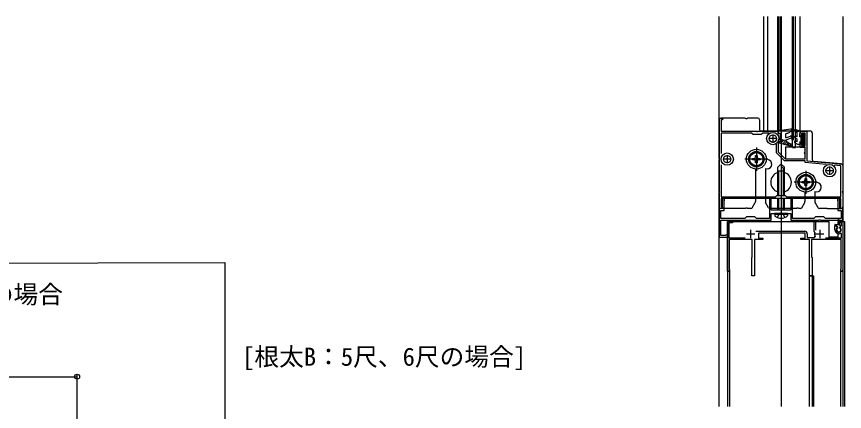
# Model space of a CAD drawing. Units: millimetres, scale not verified. Extents: x -875 to 875, y -1300 to 1294.
# Drawn here: x 21 to 524, y -112 to 128 of the extents above; entities that cross this region are included whole.
import ezdxf
from ezdxf.enums import TextEntityAlignment as Align

# ---------------------------------------------------------------- set-up
doc = ezdxf.new("R2010")
doc.units = ezdxf.units.MM
doc.header["$LTSCALE"] = 8
for name, color, linetype in [('0-2_USER1', 3, 'Continuous'), ('0-3_YKK_11', 7, 'Continuous'), ('0-4_YKK_12', 2, 'Continuous'), ('0-5_YKK_13', 4, 'Continuous'), ('0-6_YKK_D', 6, 'Continuous')]:
    doc.layers.add(name, color=color, linetype=linetype)
doc.styles.add('ＭＳ ゴシック', font='')
doc.styles.get('ＭＳ ゴシック').set_extended_font_data('MS Gothic')

msp = doc.modelspace()

# ---------------------------------------------------------------- linework, layer by layer
at = {"layer": '0-2_USER1'}
for p, q in [((499.9, 56.858), (498.4, 56.858)), ((499.6, 50.158), (499.6, 56.958))]:
    msp.add_line(p, q, dxfattribs=at)
msp.add_lwpolyline([(-160.614, -22.097), (147.884, -21.374), (147.884, -373.118), (-160.614, -373.841)], close=True, dxfattribs=at)
at = {"layer": '0-3_YKK_11'}
for p, q in [((480.6, 56.458), (480.6, 51.458)), ((483.1, 53.958), (478.1, 53.958)), ((455.4, 41.458), (450.4, 41.458)), ((452.9, 43.958), (452.9, 38.958)), ((515.1, 36.958), (515.1, 31.958)), ((517.6, 34.458), (512.6, 34.458)), ((469.6, -4.042), (464.6, -4.042)), ((467.1, -1.542), (467.1, -6.542)), ((470.272, -2.342), (500, -2.342)), ((511.6, -4.042), (506.6, -4.042)), ((509.1, -1.542), (509.1, -6.542))]:
    msp.add_line(p, q, dxfattribs=at)
for points in [[(448.1, 11.458), (448.1, 41), (448.22, 41.183), (448.22, 41.733), (448.1, 41.916), (448.1, 66.458), (450.1, 66.458), (450.1, 65.458), (449.2, 65.458), (449.2, 58.458), (470.642, 58.458), (470.825, 58.338), (471.375, 58.338), (471.558, 58.458), (483.6, 58.458), (483.6, 57.258), (485.1, 57.258), (485.1, 53.258), (483.9, 53.258), (483.9, 45.814), (488.055, 41.658), (500.2, 41.658), (500.2, 48.458), (497.2, 48.458), (497.2, 51.458), (498.1, 51.458), (498.1, 49.858), (500.2, 49.858), (500.2, 57.258), (498.1, 57.258), (498.1, 55.458), (497.2, 55.458), (497.2, 58.458), (501.3, 58.458), (501.3, 40.365), (523.1, 38.458), (523.1, 11.458), (521.6, 11.458), (521.6, 12.158), (521.84, 12.452)], [(478.302, 57.358), (474.5, 57.358), (473.6, 56.458), (468.6, 56.458), (467.7, 57.358), (449.2, 57.358), (449.2, 44.906)], [(512.937, 38.243), (500.2, 39.357), (500.2, 40.358), (487.8, 40.358), (482.8, 45.358), (482.8, 50.672)], [(449.2, 38.01), (449.2, 18.558), (482.2, 18.558), (483.1, 19.458), (488.1, 19.458), (489, 18.558), (522, 18.558), (522, 37.45), (517.887, 37.81)], [(521.84, 12.452), (522, 12.648), (522, 17.458), (515.058, 17.458), (514.875, 17.578), (514.325, 17.578), (514.142, 17.458), (486.058, 17.458), (485.875, 17.578), (485.325, 17.578), (485.142, 17.458), (457.058, 17.458), (456.875, 17.578), (456.325, 17.578), (456.142, 17.458), (449.2, 17.458), (449.2, 12.648), (449.36, 12.452), (449.6, 12.158), (449.6, 11.458), (448.1, 11.458)], [(478.6, 17.458), (478.6, 5.458), (470.6, 5.458), (469.6, 6.458), (464.6, 6.458), (463.6, 5.458), (449.1, 5.458), (449.1, 10.258), (451.05, 10.258), (451.05, 14.406), (451.317, 17.458), (450.112, 17.458), (449.85, 14.458), (449.85, 12.216), (449.97, 12.033), (449.85, 11.458), (448.1, 11.458), (448.1, -6.042), (453.1, -6.042), (453.1, -4.542), (452.4, -4.542), (452.104, -4.792), (451.808, -5.042), (449.1, -5.042), (449.1, 4.458)], [(449.1, 4.458), (479.6, 4.458), (479.6, 8.458), (485.142, 8.458), (485.325, 8.578), (485.875, 8.578), (486.058, 8.458), (491.6, 8.458), (491.6, 4.458), (508.642, 4.458), (508.825, 4.578), (509.375, 4.578), (509.558, 4.458), (523.1, 4.458), (523.1, 11.458), (521.35, 11.458), (521.23, 12.033), (521.35, 12.216), (521.35, 14.458), (521.088, 17.458), (519.883, 17.458), (520.15, 14.406), (520.15, 10.258), (522.1, 10.258), (522.1, 5.458), (512.6, 5.458), (511.6, 6.458), (506.6, 6.458), (505.6, 5.458), (492.6, 5.458), (492.6, 17.458), (491.6, 17.458), (491.6, 11.216), (491.72, 11.033), (491.6, 10.458), (479.6, 10.458), (479.48, 11.033), (479.6, 11.216), (479.6, 17.458), (478.6, 17.458)], [(522.05, -25.236), (522.2, -24.976), (522.2, -7.342), (504.1, -7.342), (504.1, -18.042), (504.4, -18.342), (504.4, -29.542), (502.8, -29.542), (502.8, -7.342), (497.7, -7.342), (497.7, -6.642), (500.3, -6.642), (500.3, -3.542), (471.9, -3.542), (471.9, -6.642), (474.5, -6.642), (474.5, -7.342), (469.4, -7.342), (469.4, -29.542), (467.8, -29.542), (467.8, -18.342), (468.1, -18.042), (468.1, -7.342), (454, -7.342), (454, -25.342), (454.2, -25.542), (454.4, -25.742), (454.4, -26.542), (453.1, -26.542), (453.1, 3.458), (456.1, 3.458), (456.1, 2.658), (453.9, 2.658), (453.9, -6.342), (463.814, -6.342)], [(506.061, -3.041), (505.938, -2.694), (505.8, -2.442), (505.8, 3.458), (506.6, 3.458), (506.6, -1.642)], [(518.3, -1.542), (518.3, 0.958), (519.157, 0.958), (519.713, -0.005), (519.644, -0.386)], [(521.556, -0.386), (521.487, -0.005), (522.3, 1.403), (522.3, 2.658), (521.1, 2.658), (521.1, 3.458), (523.1, 3.458), (523.1, -25.842)], [(501.5, -3.842), (501.5, -6.142), (505.927, -6.142), (506.279, -5.553)], [(512.499, -6.342), (522.3, -6.342), (522.3, -3.733), (521.838, -3.48)]]:
    msp.add_lwpolyline(points, dxfattribs=at)
for centre, radius, start, end in [((500, -3.842), 1.5, 0.00001, 89.99999), ((509.1, -4.042), 3.2, 161.76574, 208.17865), ((520.6, -1.542), 2.3, 179.99999, 302.57899), ((520.6, -1.542), 1.5, 129.59406, 50.40594), ((522.4, -25.842), 0.7, 120, 359.99999)]:
    msp.add_arc(centre, radius, start, end, dxfattribs=at)
at = {"layer": '0-4_YKK_12'}
for p, q in [((448.1, 65.958), (448.1, 128.158)), ((475.107, 58.458), (475.107, 128.158)), ((477.607, 58.458), (477.607, 128.158)), ((483.607, 58.458), (483.607, 128.158)), ((485.107, 58.955), (485.107, 128.158)), ((485.6, 128.158), (485.6, -108.921)), ((494.407, 48.458), (494.407, 128.158)), ((497.207, 58.458), (497.207, 128.158)), ((523.1, 128.158), (523.1, 16.458)), ((483.973, 58.458), (475.107, 58.458)), ((492.101, 58.458), (491.36, 58.458)), ((494.053, 58.458), (493.101, 58.458)), ((496.314, 58.458), (494.886, 58.458)), ((497.207, 58.458), (497.177, 58.458)), ((448.1, -108.921), (448.1, 23.958)), ((523.1, 23.958), (523.1, -108.921)), ((453.1, 3.458), (514.6, 3.458)), ((453.1, 3.458), (453.1, -108.921)), ((514.6, 3.458), (514.6, -6.042)), ((520.1, 3.458), (520.1, 1.758)), ((520.1, 3.458), (520.319, 3.458)), ((520.88, 3.458), (524.1, 3.458)), ((524.1, 3.458), (524.1, -108.921)), ((520.1, -3.787), (520.1, -6.042)), ((520.1, -6.042), (514.6, -6.042)), ((453.1, -26.542), (454.4, -26.542)), ((454.4, -26.542), (454.4, -108.921)), ((502.6, -29.542), (502.6, -108.921)), ((502.6, -29.542), (505.3, -29.542)), ((504.5, -29.542), (504.5, -108.921)), ((505.3, -29.542), (505.3, -108.921)), ((521.7, -26.542), (521.7, -108.921)), ((521.7, -26.542), (523.1, -26.542))]:
    msp.add_line(p, q, dxfattribs=at)
at = {"layer": '0-5_YKK_13'}
for p, q in [((483.807, 128.158), (483.801, 57.933)), ((492.607, 48.458), (492.607, 128.158)), ((493.101, 59.851), (493.106, 128.158)), ((448.1, 65.458), (448.1, 22.172)), ((463.886, 66.458), (449.1, 66.458)), ((471.6, 66.458), (465.314, 66.458)), ((472.6, 65.458), (472.6, 59.458)), ((494.886, 58.458), (473.6, 58.458)), ((483.8, 57.895), (483.8, 57.251)), ((485.1, 57.251), (484.19, 56.965)), ((484.646, 58.883), (492.755, 60.147)), ((485.1, 57.251), (485.1, 53.451)), ((488.3, 56.951), (489.418, 57.355)), ((488.3, 56.951), (488.3, 55.073)), ((488.982, 54.608), (491.282, 55.51)), ((489.982, 57.559), (491.067, 57.951)), ((492.101, 59.742), (491.067, 57.951)), ((492.101, 59.742), (492.101, 53.351)), ((493.101, 53.351), (493.101, 59.851)), ((493.74, 59.001), (494.231, 58.151)), ((497.2, 58.451), (494.09, 59.437)), ((495.2, 57.451), (494.231, 58.151)), ((495.2, 55.051), (494.45, 55.484)), ((495.2, 57.451), (495.2, 55.051)), ((503.6, 58.458), (496.314, 58.458)), ((497.2, 57.451), (496.9, 56.931)), ((496.9, 56.931), (496.9, 55.051)), ((497.2, 58.451), (497.2, 57.451)), ((498.5, 56.651), (498.5, 55.051)), ((498.5, 56.651), (499.6, 56.651)), ((499.6, 55.515), (498.5, 56.615)), ((499.6, 54.808), (498.5, 55.908)), ((499.6, 56.222), (499.171, 56.651)), ((499.6, 56.651), (499.6, 50.251)), ((504.6, 57.458), (504.6, 40.993)), ((484.4, 51.451), (484.4, 52.451)), ((484.4, 51.451), (491.7, 49.28)), ((485.321, 52.221), (484.517, 51.416)), ((485.1, 53.451), (488.3, 53.051)), ((485.193, 53.44), (485.129, 53.375)), ((486.39, 53.29), (485.503, 52.402)), ((487.588, 53.14), (485.555, 51.107)), ((488.56, 52.766), (486.593, 50.799)), ((489.26, 52.118), (487.632, 50.49)), ((488.3, 53.051), (491.72, 54.392)), ((490.041, 51.553), (488.67, 50.181)), ((490.909, 51.074), (489.708, 49.872)), ((491.874, 50.691), (490.747, 49.564)), ((492.401, 53.051), (492.801, 53.051)), ((493.95, 54.618), (495.2, 53.896)), ((493.95, 51.477), (495.9, 50.351)), ((495.2, 51.91), (494.45, 52.343)), ((495.2, 53.896), (495.2, 51.91)), ((497.2, 50.351), (495.9, 50.351)), ((498.5, 55.051), (496.9, 55.051)), ((498.5, 51.851), (496.9, 51.851)), ((497.2, 51.331), (496.9, 51.851)), ((497.2, 51.331), (497.2, 50.351)), ((497.7, 55.051), (497.7, 51.851)), ((499.6, 52.687), (497.7, 54.587)), ((499.6, 51.979), (497.7, 53.879)), ((499.6, 51.272), (497.7, 53.172)), ((498.314, 51.851), (497.7, 52.465)), ((499.6, 53.394), (497.942, 55.051)), ((499.6, 54.101), (498.5, 55.201)), ((498.5, 51.851), (498.5, 50.251)), ((499.6, 50.565), (498.5, 51.665)), ((499.207, 50.251), (498.5, 50.958)), ((470.6, 48.459), (470.6, 34.459)), ((488.207, 48.658), (488.207, 45.658)), ((500.207, 48.658), (488.207, 48.658)), ((492.591, 50.061), (491.79, 49.26)), ((492.6, 48.458), (494.4, 48.458)), ((499.6, 50.251), (498.5, 50.251)), ((500.207, 45.658), (500.207, 48.658)), ((477.6, 41.459), (463.6, 41.459)), ((478.469, 40.823), (476.596, 41.696)), ((488.207, 44.658), (488.207, 41.658)), ((470.1, 35.479), (470.1, 15.623)), ((476.1, 35.859), (476.1, 15.623)), ((476.144, 35.838), (476.1, 35.859)), ((487.6, 35.194), (485.6, 37.194)), ((487, 19.458), (487, 35.794)), ((522.187, 38.538), (505.513, 39.997)), ((523.1, 37.542), (523.1, 22.172)), ((487.6, 34.058), (483.6, 34.058)), ((484.2, 19.458), (484.2, 34.058)), ((500.6, 34.458), (500.6, 20.458)), ((507.6, 27.458), (493.6, 27.458)), ((508.469, 26.823), (506.595, 27.697)), ((448.1, 20.744), (448.1, 12.458)), ((500.1, 21.479), (500.1, 15.623)), ((506.1, 21.859), (506.1, 15.623)), ((506.144, 21.838), (506.1, 21.859)), ((523.1, 20.744), (523.1, 12.458)), ((468.138, 11.958), (469.966, 15.123)), ((478.061, 11.958), (476.234, 15.123)), ((483.6, 10.458), (483.6, 17.458)), ((484.2, 10.458), (484.2, 17.458)), ((487, 10.458), (487, 17.458)), ((487.6, 10.458), (487.6, 17.458)), ((498.138, 11.958), (499.966, 15.123)), ((508.061, 11.958), (506.234, 15.123)), ((462.6, 11.458), (449.1, 11.458)), ((463.886, 11.458), (462.6, 11.458)), ((467.272, 11.458), (465.314, 11.458)), ((494.886, 11.458), (478.927, 11.458)), ((497.272, 11.458), (496.314, 11.458)), ((513.595, 11.458), (508.927, 11.458)), ((513.595, 11.458), (522.1, 11.458)), ((481.6, 7.958), (481.688, 8.458)), ((481.6, 7.958), (481.741, 7.156)), ((489.6, 7.958), (489.459, 7.156)), ((520.2, 1.758), (520.45, 5.319)), ((521, 1.758), (520.749, 5.319)), ((518.2, 1.458), (518.2, 1.258)), ((518.5, 1.758), (521, 1.758)), ((518.5, 0.958), (519.1, 0.958)), ((520, 0.058), (519.1, 0.958)), ((520, -0.445), (520, 0.058)), ((521.709, 0.97), (521, 1.758)), ((521.2, 0.058), (521.698, 0.557)), ((521.2, -0.445), (521.2, 0.058)), ((486.1, -3.542), (484.6, -3.542))]:
    msp.add_line(p, q, dxfattribs=at)
for points in [[(484.4, 52.451), (485.6, 52.151), (485.1, 53.451)], [(469.28, 41.019), (468.35, 41.019), (468.35, 41.899), (469.28, 41.899)], [(470.16, 42.779), (470.16, 43.709), (471.04, 43.709), (471.04, 42.779)], [(471.92, 41.899), (472.85, 41.899), (472.85, 41.019), (471.92, 41.019)], [(488.207, 41.658), (500.207, 41.658), (500.207, 44.658)], [(471.04, 40.139), (471.04, 39.209), (470.16, 39.209), (470.16, 40.139)], [(483.6, 19.458), (483.6, 36.608), (485.45, 38.458)], [(487.6, 19.458), (487.6, 36.608), (485.75, 38.458), (485.45, 38.458)], [(499.28, 27.018), (498.35, 27.018), (498.35, 27.898), (499.28, 27.898)], [(500.16, 28.778), (500.16, 29.708), (501.04, 29.708), (501.04, 28.778)], [(501.04, 26.138), (501.04, 25.208), (500.16, 25.208), (500.16, 26.138)], [(501.92, 27.898), (502.85, 27.898), (502.85, 27.018), (501.92, 27.018)], [(481.6, 7.958), (489.6, 7.958), (489.512, 8.458), (481.688, 8.458)], [(485.6, 8.842), (484.413, 8.211), (483.3, 5.979)], [(485.6, 8.842), (486.787, 8.211), (487.9, 5.979)]]:
    msp.add_lwpolyline(points, dxfattribs=at)
for points in [[(470.6, 46.077), (474.6, 43.768), (474.6, 39.149), (470.6, 36.84), (466.6, 39.149), (466.6, 43.768)], [(500.6, 32.077), (504.6, 29.768), (504.6, 25.149), (500.6, 22.839), (496.6, 25.149), (496.6, 29.768)]]:
    msp.add_lwpolyline(points, close=True, dxfattribs=at)
for centre, radius in [((480.6, 53.958), 3.75), ((480.6, 53.958), 2.25), ((470.6, 41.459), 6), ((470.6, 41.459), 4.7), ((470.6, 41.459), 4), ((452.9, 41.458), 3.75), ((452.9, 41.458), 2.25), ((515.1, 34.458), 3.75), ((515.1, 34.458), 2.25), ((500.6, 27.458), 6), ((500.6, 27.458), 4.7), ((500.6, 27.458), 4)]:
    msp.add_circle(centre, radius, dxfattribs=at)
for centre, radius, start, end in [((449.1, 65.458), 1, 90, 180), ((464.6, 67.158), 1, 224.427, 315.573), ((471.6, 65.458), 1, 0, 90), ((473.6, 59.458), 1, 180, 270), ((484.8, 57.895), 1, 98.86315, 180), ((484.1, 57.251), 0.3, 180, 287.4576), ((489.7, 57.457), 0.3, 199.868, 19.868), ((491.501, 54.951), 0.6, 291.41477, 111.41477), ((492.801, 59.851), 0.3, 0, 98.86315), ((494, 59.151), 0.3, 72.41011, 210.00424), ((494.2, 55.051), 0.5, 60.00001, 240.00001), ((495.6, 59.158), 1, 224.427, 315.573), ((503.6, 57.458), 1, 0, 90), ((488.8, 55.073), 0.5, 180, 291.41477), ((494.334, 58.304), 8, 221.03865, 253.75259), ((491.9, 49.951), 0.7, 253.43896, 73.75259), ((492.401, 53.351), 0.3, 180, 270), ((492.801, 53.351), 0.3, 270, 0), ((494.2, 51.91), 0.5, 60.00001, 240.00001), ((488.207, 45.158), 0.5, 270, 90), ((500.207, 45.158), 0.5, 90, 270), ((469.28, 42.779), 0.88, 270, 0), ((469.28, 40.139), 0.88, 0, 90), ((471.92, 42.779), 0.88, 180, 270), ((471.92, 40.139), 0.88, 90, 180), ((477.306, 38.331), 2.75, 245, 65), ((505.6, 40.993), 1, 180, 265), ((522.1, 37.542), 1, 0, 85), ((485.6, 27.458), 6.25, 108.66066, 251.33934), ((485.6, 27.458), 6.25, 288.66519, 71.33481), ((499.28, 28.778), 0.88, 270, 0), ((499.28, 26.138), 0.88, 0, 90), ((501.92, 28.778), 0.88, 180, 270), ((501.92, 26.138), 0.88, 90, 180), ((507.306, 24.331), 2.75, 245, 65), ((447.4, 21.458), 1, 314.427, 45.573), ((523.8, 21.458), 1, 134.427, 225.573), ((469.1, 15.623), 1, 330, 0), ((477.1, 15.623), 1, 180, 210), ((499.1, 15.623), 1, 330, 0), ((507.1, 15.623), 1, 180, 210), ((449.1, 12.458), 1, 180, 270), ((464.6, 10.758), 1, 44.427, 135.573), ((467.272, 12.458), 1, 270, 330), ((478.927, 12.458), 1, 210, 270), ((495.6, 10.758), 1, 44.427, 135.573), ((497.272, 12.458), 1, 270, 330), ((508.927, 12.458), 1, 210, 270), ((522.1, 12.458), 1, 270, 0), ((482.628, 7.312), 0.9, 190, 237.94412), ((485.6, 12.058), 6.5, 237.94412, 302.05588), ((488.572, 7.312), 0.9, 302.05588, 350), ((520.6, 5.308), 0.15, 4.02196, 175.97801), ((518.5, 1.458), 0.3, 90, 180), ((518.5, 1.258), 0.3, 180, 270), ((521.486, 0.769), 0.3, 314.99911, 41.98901), ((520.6, -1.542), 1.25, 118.68403, 61.31379)]:
    msp.add_arc(centre, radius, start, end, dxfattribs=at)
at = {"layer": '0-6_YKK_D'}
for p, q in [((58.1, -170.1), (58.1, -89.8)), ((-86.9, -90.8), (58.1, -90.8))]:
    msp.add_line(p, q, dxfattribs=at)
msp.add_circle((58.1, -90.8), 1.5, dxfattribs=at)

# ---------------------------------------------------------------- texts
at = {"layer": '0-2_USER1', "style": 'ＭＳ ゴシック'}
for s, p in [('連結:2.5間、3間の場合', (-107.938, -49.527)), ('[根太B：5尺、6尺の場合]', (158.295, -87.442))]:
    msp.add_text(s, height=11, dxfattribs=at).set_placement(p, align=Align.BOTTOM_LEFT)

doc.saveas('drawing.dxf')
